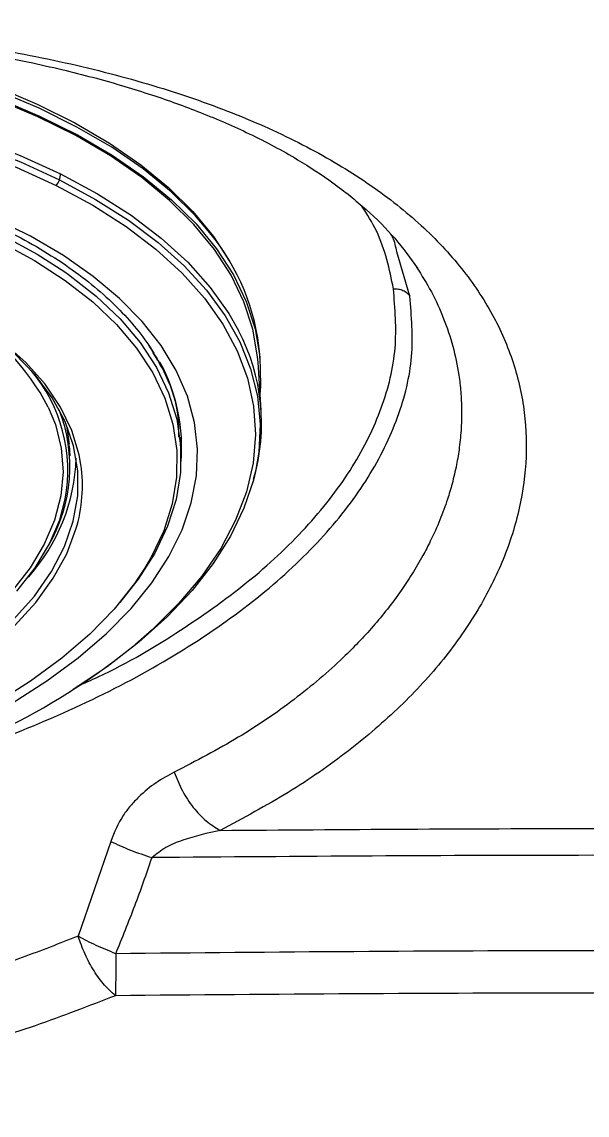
# Model space of a CAD drawing. Extents: x 939 to 1039, y 781 to 934.
# Drawn here: x 989.852 to 991.781, y 875.511 to 879.245 of the extents above; entities that cross this region are included whole.
import ezdxf

# ---------------------------------------------------------------- set-up
doc = ezdxf.new("R2010")
doc.units = 0
doc.header["$MEASUREMENT"] = 0
doc.layers.add('1', color=4, linetype='Continuous')

# ---------------------------------------------------------------- blocks, each defined once
blk = doc.blocks.new('Envoy')
at = {"layer": '1', "color": 3, "linetype": 'Continuous', "lineweight": 25}
for p, q in [((52.5225, 79.1334), (52.4778, 79.2853)), ((52.0154, 78.744), (52.0043, 78.9068)), ((52.0121, 78.9073), (52.0103, 78.9339)), ((51.7411, 78.6106), (51.7391, 78.6519)), ((51.363, 78.5877), (51.3606, 78.6233)), ((51.5015, 77.2713), (51.3901, 76.9474))]:
    blk.add_line(p, q, dxfattribs=at)
at = {"layer": '1', "color": 3, "linetype": 'Continuous', "lineweight": 25, "flags": 128}
for points in [[(52.0043, 78.9068), (52.0027, 78.9262), (51.9865, 79.0208), (51.9564, 79.1138), (51.9127, 79.2048), (51.8557, 79.2933), (51.7855, 79.3787), (51.7026, 79.4607), (51.6074, 79.5388), (51.5004, 79.6126), (51.3822, 79.6817), (51.2534, 79.7457), (51.1148, 79.8043)], [(49.6098, 80.0515), (49.7486, 80.0511), (49.9367, 80.0443), (50.122, 80.0306), (50.3035, 80.0099), (50.4801, 79.9824), (50.6509, 79.9482), (50.8151, 79.9075), (50.9717, 79.8605), (51.12, 79.8075), (51.259, 79.7488), (51.3882, 79.6846), (51.5067, 79.6153), (51.614, 79.5413), (51.7095, 79.4629), (51.7927, 79.3807), (51.863, 79.295), (51.9203, 79.2062), (51.9641, 79.115), (51.9942, 79.0216), (52.0105, 78.9268), (52.0129, 78.8308), (52.0112, 78.8054)], [(51.8399, 79.3497), (51.7908, 79.4073), (51.7077, 79.4895), (51.6122, 79.5679), (51.5049, 79.6419), (51.3864, 79.7112), (51.2572, 79.7754), (51.1182, 79.8341), (50.9699, 79.8871), (50.8133, 79.9341), (50.6491, 79.9748), (50.4783, 80.009), (50.3016, 80.0365), (50.1387, 80.0554)], [(50.3087, 80.0482), (50.4737, 80.0223), (50.644, 79.9882), (50.8076, 79.9476), (50.9638, 79.9008), (51.1115, 79.8479), (51.2502, 79.7894), (51.3789, 79.7254), (51.4971, 79.6563), (51.604, 79.5825), (51.6992, 79.5045), (51.7821, 79.4225), (51.8523, 79.337), (51.908, 79.251)], [(47.6483, 79.4434), (47.7967, 79.5145), (47.9541, 79.5803), (48.1196, 79.6405), (48.2923, 79.6946), (48.4713, 79.7425), (48.6556, 79.7837), (48.844, 79.8182), (49.0357, 79.8456), (49.2294, 79.866), (49.4242, 79.879), (49.6189, 79.8847), (49.8124, 79.8831), (50.0037, 79.8741), (50.1917, 79.8578), (50.3753, 79.8342), (50.5535, 79.8036), (50.7253, 79.7661), (50.8898, 79.7219), (51.046, 79.6712), (51.1931, 79.6143), (51.3302, 79.5516)], [(47.725, 79.458), (47.8738, 79.5249), (48.0309, 79.5866), (48.1953, 79.6427), (48.3662, 79.693), (48.5427, 79.7372), (48.7238, 79.775), (48.9086, 79.8063), (49.0961, 79.8309), (49.2853, 79.8487), (49.4752, 79.8595), (49.6647, 79.8633), (49.8529, 79.8601), (50.0387, 79.8499), (50.2212, 79.8328), (50.3993, 79.8088), (50.5722, 79.7781), (50.739, 79.7408), (50.8986, 79.6972), (51.0503, 79.6475), (51.1933, 79.5918), (51.3267, 79.5307)], [(47.6662, 79.4045), (47.8132, 79.475), (47.9692, 79.5402), (48.1332, 79.5998), (48.3044, 79.6535), (48.4818, 79.7009), (48.6644, 79.7418), (48.8512, 79.7759), (49.0412, 79.8032), (49.2332, 79.8233), (49.4262, 79.8362), (49.6191, 79.8419), (49.8109, 79.8403), (50.0005, 79.8313), (50.1868, 79.8152), (50.3688, 79.7918), (50.5454, 79.7615), (50.7157, 79.7243), (50.8787, 79.6805), (51.0335, 79.6302), (51.1792, 79.5739), (51.3151, 79.5117)], [(51.1651, 77.7435), (51.2835, 77.8191), (51.391, 77.8985), (51.487, 77.9812), (51.5709, 78.0668), (51.6421, 78.1547), (51.7004, 78.2444), (51.7453, 78.3355), (51.7766, 78.4273), (51.7941, 78.5194), (51.7976, 78.6111), (51.7873, 78.7021), (51.7631, 78.7916), (51.7252, 78.8793), (51.6737, 78.9646), (51.6091, 79.0469), (51.5317, 79.1259), (51.4419, 79.201), (51.3402, 79.2719), (51.2273, 79.338), (51.1038, 79.3991)], [(47.8548, 79.2505), (47.9943, 79.3166), (48.1425, 79.3774), (48.2986, 79.4326), (48.4616, 79.4818), (48.6304, 79.5248), (48.804, 79.5613), (48.9815, 79.591), (49.1616, 79.6138), (49.3433, 79.6296), (49.5254, 79.6382), (49.7069, 79.6396), (49.8867, 79.6337), (50.0635, 79.6207), (50.2364, 79.6006), (50.4042, 79.5735), (50.566, 79.5396), (50.7207, 79.4991), (50.8675, 79.4522), (51.0053, 79.3992), (51.1333, 79.3406), (51.2509, 79.2765), (51.3447, 79.2162)], [(51.3302, 79.5516), (51.4565, 79.4833), (51.5714, 79.41), (51.6743, 79.3319), (51.7645, 79.2496), (51.8415, 79.1634), (51.9049, 79.0739), (51.9377, 79.0162)], [(51.3151, 79.5117), (51.4403, 79.4441), (51.5542, 79.3714), (51.6561, 79.294), (51.7455, 79.2124), (51.8218, 79.127), (51.8847, 79.0383), (51.9337, 78.9468), (51.9687, 78.853), (51.9894, 78.7575), (51.9956, 78.6607), (51.9874, 78.5632), (51.9648, 78.4655), (51.928, 78.3683), (51.877, 78.272), (51.8123, 78.1771), (51.7342, 78.0843), (51.6431, 77.994), (51.5859, 77.9441)], [(51.3267, 79.5307), (51.45, 79.4642), (51.5624, 79.3929), (51.6633, 79.3171), (51.7522, 79.2372), (51.8286, 79.1536), (51.8921, 79.0668), (51.9424, 78.9773), (51.9792, 78.8854), (52.0023, 78.7917), (52.0116, 78.6968), (52.007, 78.601), (51.9958, 78.535)], [(51.4001, 78.5584), (51.394, 78.592), (51.3691, 78.6745), (51.3302, 78.7548), (51.2775, 78.8326), (51.2115, 78.9071), (51.1326, 78.9778)], [(51.0219, 79.3669), (51.1241, 79.3193), (51.2409, 79.2556), (51.3465, 79.187), (51.4403, 79.1138), (51.5216, 79.0365), (51.59, 78.9557), (51.6451, 78.8717), (51.6865, 78.7851), (51.714, 78.6964), (51.7274, 78.6062), (51.7266, 78.5151), (51.7116, 78.4236), (51.6825, 78.3322), (51.6395, 78.2415), (51.6171, 78.2034)], [(51.3447, 79.2162), (51.3571, 79.2074), (51.4515, 79.1338), (51.5333, 79.0561), (51.6021, 78.9747), (51.6576, 78.8902), (51.6992, 78.8031), (51.7269, 78.7139), (51.7403, 78.6232), (51.7395, 78.5315), (51.7244, 78.4394), (51.6952, 78.3474), (51.6519, 78.2562), (51.5949, 78.1663), (51.5326, 78.0873)], [(50.7543, 77.7344), (50.8751, 77.8015), (50.9849, 77.873), (51.083, 77.9485), (51.1685, 78.0274), (51.2409, 78.1091), (51.2995, 78.1929), (51.3439, 78.2783), (51.3738, 78.3645), (51.389, 78.451), (51.3894, 78.5371), (51.3749, 78.6221), (51.3456, 78.7055), (51.3018, 78.7864), (51.2439, 78.8645), (51.1722, 78.939), (51.0872, 79.0094), (50.9897, 79.0752), (50.8804, 79.1358)], [(51.2884, 78.7547), (51.3126, 78.6951), (51.3327, 78.6148), (51.3389, 78.5332), (51.3313, 78.4509), (51.31, 78.3686), (51.275, 78.2867), (51.2267, 78.206), (51.1653, 78.127)], [(51.3604, 78.6268), (51.358, 78.6517), (51.3519, 78.6901)], [(51.9958, 78.535), (51.9886, 78.505), (51.9564, 78.4092), (51.9106, 78.3142), (51.8516, 78.2204), (51.7795, 78.1284), (51.6947, 78.0386), (51.5978, 77.9515), (51.4893, 77.8676), (51.3735, 77.7898)], [(51.1815, 78.1261), (51.2434, 78.2059), (51.2922, 78.2874), (51.3275, 78.37), (51.3466, 78.44)], [(50.764, 77.72), (50.883, 77.7859), (50.9914, 77.8561), (51.0886, 77.9301), (51.1737, 78.0075), (51.2462, 78.0875), (51.3056, 78.1697), (51.3514, 78.2535), (51.3831, 78.3373)], [(51.6171, 78.2034), (51.5829, 78.1521), (51.5129, 78.0645), (51.4301, 77.9793), (51.335, 77.8969), (51.2281, 77.818), (51.11, 77.7429), (50.9816, 77.6722)]]:
    blk.add_lwpolyline(points, dxfattribs=at)
at = {"layer": '1', "color": 3, "linetype": 'Continuous', "lineweight": 25}
for centre, radius, start, end in [((51.2799, 79.549), 0.0503, 338.5782, 2.8749), ((51.2722, 79.5511), 0.0582, 317.3923, 339.4236), ((51.2573, 78.868), 0.7559, 5.0011, 39.5826), ((50.5499, 78.3658), 0.8346, 27.7731, 58.7762), ((51.3329, 78.698), 0.6834, 343.8546, 27.7543), ((51.1326, 78.6167), 0.6112, 354.8413, 28.5018), ((50.8173, 78.5355), 0.5379, 349.7691, 39.8331), ((50.8287, 78.5514), 0.5337, 329.6237, 21.3353), ((50.7484, 78.6), 0.6358, 317.953, 358.2155), ((50.8849, 78.4867), 0.5201, 343.3053, 7.9259), ((50.1385, 79.7087), 2.2823, 296.5922, 309.3594)]:
    blk.add_arc(centre, radius, start, end, dxfattribs=at)
for points, knots in [([(49.154, 80.0336), (49.2838, 80.0438), (49.5431, 80.0644), (49.9304, 80.073), (50.3095, 80.0651), (50.6753, 80.0389), (51.023, 79.9952), (51.3485, 79.934), (51.6483, 79.8562), (51.9196, 79.7624), (52.1606, 79.6536), (52.3696, 79.5309), (52.5457, 79.3956), (52.6884, 79.2491), (52.7975, 79.093), (52.8731, 78.9291), (52.9154, 78.7592), (52.9247, 78.5853), (52.9014, 78.4096), (52.8461, 78.2341), (52.7594, 78.0611), (52.6418, 77.8927), (52.4941, 77.7311), (52.3166, 77.5786), (52.1122, 77.4356), (51.9541, 77.3512), (51.8748, 77.3089)], [0, 0, 0, 0, 0.04519, 0.090328, 0.135345, 0.18017, 0.22473, 0.268954, 0.312782, 0.356167, 0.399069, 0.441471, 0.483368, 0.524772, 0.56571, 0.606217, 0.646338, 0.68612, 0.72562, 0.764896, 0.804014, 0.843043, 0.882065, 0.921166, 0.960444, 1, 1, 1, 1]), ([(49.1583, 80.02), (49.2546, 80.0279), (49.4416, 80.0433), (49.7132, 80.0542), (49.9654, 80.0568), (50.2196, 80.0515), (50.47, 80.0376), (50.7101, 80.0152), (50.9151, 79.9884), (51.0869, 79.96), (51.2284, 79.932), (51.3475, 79.9049), (51.4523, 79.8781), (51.5495, 79.8504), (51.6701, 79.8125), (51.8156, 79.7598), (51.9833, 79.6866), (52.1324, 79.6066), (52.2647, 79.5199), (52.3794, 79.4277), (52.4778, 79.3285), (52.5245, 79.2626), (52.5485, 79.2286)], [0, 0, 0, 0, 0.062874, 0.122034, 0.177448, 0.229104, 0.292119, 0.348471, 0.3982, 0.441369, 0.478048, 0.508711, 0.537495, 0.565477, 0.592657, 0.645413, 0.703147, 0.767489, 0.820013, 0.876101, 0.936077, 1, 1, 1, 1]), ([(47.8319, 79.2615), (47.8539, 79.2725), (47.9179, 79.3047), (48.03, 79.3547), (48.1702, 79.4097), (48.3172, 79.4599), (48.4701, 79.505), (48.6281, 79.5446), (48.7903, 79.5787), (48.9559, 79.607), (49.124, 79.6293), (49.2936, 79.6455), (49.4639, 79.6556), (49.634, 79.6594), (49.8029, 79.657), (49.9697, 79.6484), (50.1335, 79.6336), (50.2935, 79.6127), (50.4488, 79.5858), (50.5984, 79.5531), (50.7417, 79.5149), (50.8779, 79.4712), (51.0062, 79.4225), (51.1259, 79.3689), (51.2364, 79.3108), (51.3371, 79.2486), (51.4276, 79.1826), (51.5074, 79.1133), (51.5759, 79.041), (51.6327, 78.968), (51.6605, 78.9182), (51.674, 78.8942)], [0, 0, 0, 0, 0.018465, 0.053569, 0.088694, 0.123837, 0.158996, 0.194168, 0.229351, 0.264543, 0.299741, 0.334943, 0.370148, 0.405352, 0.440553, 0.475748, 0.510936, 0.546114, 0.581279, 0.616429, 0.651561, 0.686674, 0.721765, 0.756833, 0.79188, 0.82691, 0.861933, 0.896961, 0.93202, 0.967148, 1, 1, 1, 1]), ([(52.4664, 79.1584), (52.4529, 79.2252), (52.4334, 79.322), (52.3766, 79.4129), (52.359, 79.441)], [0, 0, 0, 0, 0.690666, 1, 1, 1, 1]), ([(52.4778, 79.2853), (52.4747, 79.302), (52.471, 79.3222), (52.4595, 79.3412), (52.4575, 79.3445)], [0, 0, 0, 0, 0.827184, 1, 1, 1, 1]), ([(52.5455, 79.2326), (52.563, 79.2047), (52.5988, 79.1475), (52.6394, 79.057), (52.6711, 78.962), (52.6886, 78.8781), (52.6969, 78.8058), (52.6998, 78.7457), (52.6984, 78.6825), (52.6924, 78.6195), (52.682, 78.5559), (52.6683, 78.4969), (52.6497, 78.4339), (52.6257, 78.3683), (52.5969, 78.3041), (52.5648, 78.2422), (52.5317, 78.1859), (52.4914, 78.125), (52.4473, 78.0656), (52.3985, 78.0065), (52.3481, 77.9514), (52.2633, 77.8663), (52.1327, 77.7554), (51.9405, 77.6231), (51.7927, 77.5462), (51.718, 77.5072)], [0, 0, 0, 0, 0.0513857, 0.1052816, 0.1590212, 0.21426, 0.2453973, 0.2779959, 0.3120583, 0.3475869, 0.3789686, 0.4136122, 0.4416886, 0.4792763, 0.5182704, 0.5446329, 0.5790594, 0.6097467, 0.6446383, 0.6779028, 0.7095382, 0.7395422, 0.8271227, 0.9125977, 1, 1, 1, 1]), ([(50.7459, 77.4962), (50.7717, 77.5029), (50.9236, 77.5427), (51.179, 77.6381), (51.5033, 77.7812), (51.7897, 77.9445), (52.0356, 78.1229), (52.2362, 78.3138), (52.3885, 78.5138), (52.4886, 78.7195), (52.5396, 78.9278), (52.5282, 79.0649), (52.5225, 79.1334)], [0, 0, 0, 0, 0.022179, 0.130826, 0.239472, 0.348119, 0.456766, 0.565413, 0.67406, 0.782707, 0.891353, 1, 1, 1, 1]), ([(51.3874, 77.801), (51.4113, 77.8115), (51.5417, 77.8688), (51.7446, 77.991), (51.9884, 78.1651), (52.1849, 78.353), (52.3347, 78.5495), (52.433, 78.7517), (52.4832, 78.9563), (52.472, 79.091), (52.4664, 79.1584)], [0, 0, 0, 0, 0.031175, 0.169578, 0.307982, 0.446385, 0.584789, 0.723192, 0.861597, 1, 1, 1, 1]), ([(52.4664, 79.1584), (52.472, 79.1585), (52.4834, 79.1587), (52.4993, 79.1538), (52.5132, 79.1455), (52.5194, 79.1374), (52.5225, 79.1334)], [0, 0, 0, 0, 0.249997, 0.499997, 0.750006, 1, 1, 1, 1]), ([(51.7346, 78.6517), (51.7344, 78.6745), (51.7338, 78.7459), (51.7008, 78.8521), (51.6523, 78.9317), (51.6313, 78.966)], [0, 0, 0, 0, 0.210475, 0.659444, 1, 1, 1, 1]), ([(51.718, 77.5072), (51.6972, 77.496), (51.6553, 77.4733), (51.6057, 77.4326), (51.5692, 77.3936), (51.5324, 77.3465), (51.5142, 77.3021), (51.5015, 77.2713)], [0, 0, 0, 0, 0.23456, 0.471713, 0.599753, 0.722135, 1, 1, 1, 1]), ([(51.718, 77.5072), (51.7267, 77.4859), (51.7439, 77.4431), (51.7824, 77.3859), (51.8269, 77.338), (51.8588, 77.3186), (51.8748, 77.3089)], [0, 0, 0, 0, 0.249999, 0.499998, 0.750001, 1, 1, 1, 1]), ([(51.8748, 77.3089), (51.832, 77.299), (51.7689, 77.2845), (51.6895, 77.2535), (51.6578, 77.2279), (51.6427, 77.2157)], [0, 0, 0, 0, 0.52464, 0.773155, 1, 1, 1, 1]), ([(51.8748, 77.3089), (52.298, 77.312), (53.1446, 77.3181), (53.9911, 77.312), (54.4144, 77.3089)], [0, 0, 0, 0, 0.499959, 1, 1, 1, 1]), ([(51.5015, 77.2713), (51.5234, 77.261), (51.5671, 77.2406), (51.6175, 77.224), (51.6427, 77.2157)], [0, 0, 0, 0, 0.5, 1, 1, 1, 1]), ([(54.6465, 77.2157), (54.1459, 77.2196), (53.1446, 77.2275), (52.1433, 77.2196), (51.6427, 77.2157)], [0, 0, 0, 0, 0.5000297, 1, 1, 1, 1]), ([(51.5186, 76.8876), (51.5408, 76.9419), (51.5852, 77.0503), (51.6235, 77.1607), (51.6426, 77.2157)], [0, 0, 0, 0, 0.501362, 1, 1, 1, 1]), ([(51.3901, 76.9474), (51.3271, 76.9226), (51.2011, 76.873), (51.0017, 76.8068), (50.796, 76.7472), (50.5648, 76.6901), (50.3045, 76.6379), (50.0122, 76.5926), (49.8109, 76.5738), (49.7088, 76.5642)], [0, 0, 0, 0, 0.125926, 0.25187, 0.377822, 0.503774, 0.664136, 0.829552, 1, 1, 1, 1]), ([(51.5186, 76.8876), (51.4959, 76.8968), (51.4506, 76.9153), (51.4103, 76.9367), (51.3902, 76.9474)], [0, 0, 0, 0, 0.499995, 1, 1, 1, 1]), ([(51.5177, 76.7441), (51.505, 76.7554), (51.4797, 76.778), (51.444, 76.8278), (51.4125, 76.8851), (51.3976, 76.9267), (51.3902, 76.9474)], [0, 0, 0, 0, 0.2499977, 0.5000004, 0.7500063, 1, 1, 1, 1]), ([(51.5186, 76.8876), (51.5187, 76.8591), (51.5188, 76.802), (51.518, 76.7634), (51.5177, 76.7441)], [0, 0, 0, 0, 0.500007, 1, 1, 1, 1]), ([(54.7706, 76.8876), (54.2286, 76.8926), (53.1446, 76.9027), (52.0606, 76.8926), (51.5186, 76.8876)], [0, 0, 0, 0, 0.499997, 1, 1, 1, 1]), ([(51.5177, 76.7441), (51.4275, 76.7091), (51.2475, 76.6392), (50.9596, 76.5506), (50.6626, 76.4749), (50.3574, 76.4138), (50.0467, 76.3659), (49.8365, 76.3461), (49.7315, 76.3362)], [0, 0, 0, 0, 0.168917, 0.336839, 0.503762, 0.669802, 0.835143, 1, 1, 1, 1]), ([(54.7715, 76.7441), (54.2292, 76.7486), (53.1446, 76.7576), (52.06, 76.7486), (51.5177, 76.7441)], [0, 0, 0, 0, 0.499997, 1, 1, 1, 1])]:
    blk.add_open_spline(points, degree=3, knots=knots, dxfattribs=at)

msp = doc.modelspace()

# ---------------------------------------------------------------- block references
at = {"layer": '1'}
msp.add_blockref('Envoy', (938.6538, 799.1744), dxfattribs=at)

doc.saveas('drawing.dxf')
